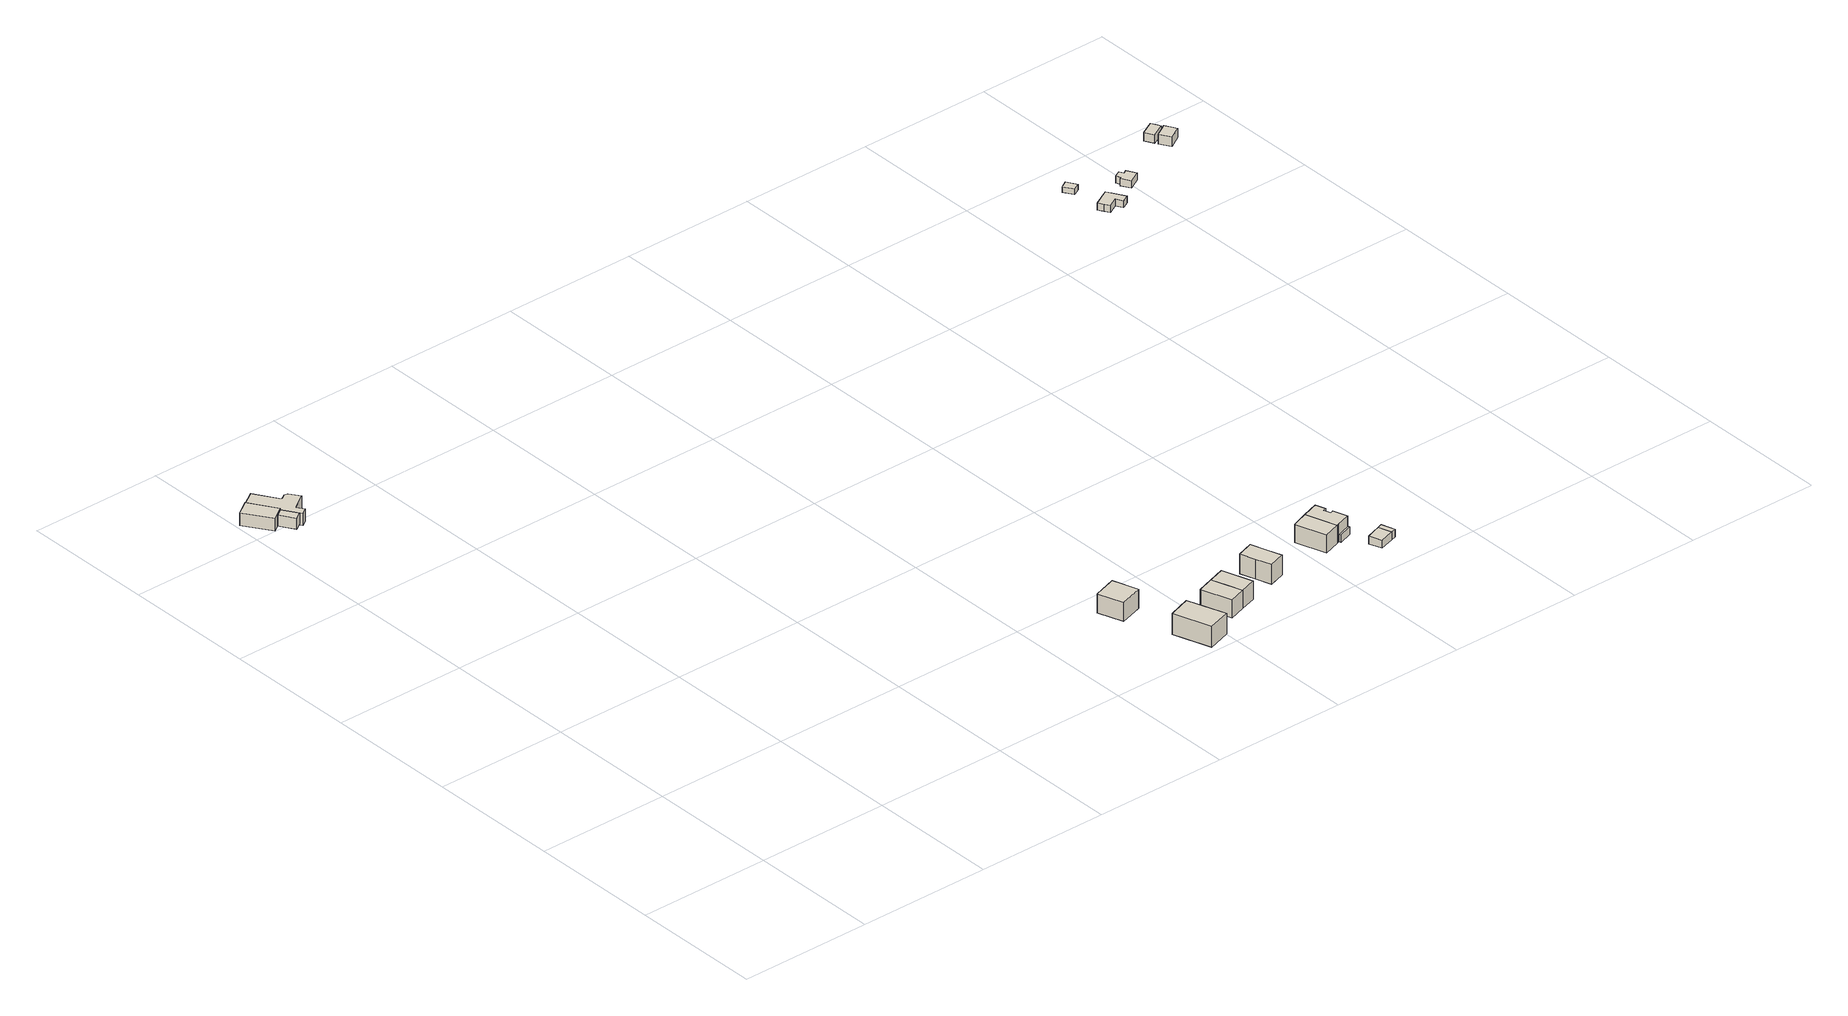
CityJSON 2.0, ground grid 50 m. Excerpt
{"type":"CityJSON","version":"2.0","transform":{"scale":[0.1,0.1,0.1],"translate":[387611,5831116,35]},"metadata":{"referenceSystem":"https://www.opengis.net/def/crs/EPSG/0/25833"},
"CityObjects":{
"building1":{"type":"Building","attributes":{"Gemeindeschluessel":"11000012","function":"31001_1010"},"address":[{"country":"Germany","locality":"Berlin","thoroughfareNumber":"30","thoroughfareName":"Im Wiesenbusch"}],"children":["building1-1","building1-2"]},
"building1-1":{"type":"BuildingPart","attributes":{"BezugspunktDach":"2200","measuredHeight":5.44,"storeysAboveGround":1},"parents":["building1"],"geometry":[{"type":"Solid","lod":"1","boundaries":[[[[0,1,2,3]],[[4,5,6,7]],[[4,7,3,2]],[[5,4,2,1]],[[6,5,1,0],[8,9,10,5]],[[7,6,0,3]],[[9,8,5,10]]]]}]},
"building1-2":{"type":"BuildingPart","attributes":{"BezugspunktDach":"2200","measuredHeight":4.15,"storeysAboveGround":1},"parents":["building1"],"geometry":[{"type":"MultiSurface","lod":"1","boundaries":[[[11,12,10,9]],[[5,13,14,8]],[[13,5,10,12]],[[14,13,12,11]],[[8,14,11,9]],[[5,15,8,9,10,16]]]}]},
"building2":{"type":"Building","attributes":{"Gemeindeschluessel":"11000012","BezugspunktDach":"2200","function":"31001_1010","measuredHeight":4.74,"storeysAboveGround":1},"address":[{"country":"Germany","locality":"Berlin","thoroughfareNumber":"32","thoroughfareName":"Im Wiesenbusch"}],"geometry":[{"type":"Solid","lod":"1","boundaries":[[[[17,18,19,20,21,22,23,24,25]],[[26,27,28,29,30,31,32,33,34]],[[26,34,25,24]],[[27,26,24,23]],[[28,27,23,22]],[[29,28,22,21]],[[30,29,21,20]],[[31,30,20,19]],[[32,31,19,18]],[[33,32,18,17]],[[34,33,17,25]]]]}]},
"building3":{"type":"Building","attributes":{"Gemeindeschluessel":"11000012","BezugspunktDach":"2200","function":"31001_1010","measuredHeight":10.05,"storeysAboveGround":1},"address":[{"country":"Germany","locality":"Berlin","thoroughfareNumber":"203B","thoroughfareName":"Zehntwerderweg"}],"geometry":[{"type":"Solid","lod":"1","boundaries":[[[[35,36,37,38]],[[39,40,41,42]],[[39,42,38,37]],[[40,39,37,36]],[[41,40,36,35]],[[42,41,35,38]]]]}]},
"building4":{"type":"Building","attributes":{"Gemeindeschluessel":"11000012","BezugspunktDach":"2200","function":"31001_1010","measuredHeight":11.34,"storeysAboveGround":2},"address":[{"country":"Germany","locality":"Berlin","thoroughfareNumber":"203A","thoroughfareName":"Zehntwerderweg"}],"geometry":[{"type":"Solid","lod":"1","boundaries":[[[[43,44,45,46,47]],[[48,49,50,51,52]],[[48,52,47,46]],[[49,48,46,45]],[[50,49,45,44]],[[51,50,44,43]],[[52,51,43,47]]]]}]},
"building5":{"type":"Building","attributes":{"Gemeindeschluessel":"11000012","BezugspunktDach":"2200","function":"31001_1010","measuredHeight":9.76,"storeysAboveGround":2},"address":[{"country":"Germany","locality":"Berlin","thoroughfareNumber":"203C","thoroughfareName":"Zehntwerderweg"}],"geometry":[{"type":"Solid","lod":"1","boundaries":[[[[53,54,55,56,57]],[[58,59,60,61,62]],[[58,62,57,56]],[[59,58,56,55]],[[60,59,55,54]],[[61,60,54,53]],[[62,61,53,57]]]]}]},
"building6":{"type":"Building","attributes":{"Gemeindeschluessel":"11000012","BezugspunktDach":"2200","function":"31001_1010","measuredHeight":9.75,"storeysAboveGround":2},"address":[{"country":"Germany","locality":"Berlin","thoroughfareNumber":"207A","thoroughfareName":"Zehntwerderweg"}],"geometry":[{"type":"Solid","lod":"1","boundaries":[[[[54,63,64,56]],[[65,66,60,58]],[[65,58,56,64]],[[66,65,64,63]],[[60,66,63,54]],[[58,60,54,56]]]]}]},
"building7":{"type":"Building","attributes":{"Gemeindeschluessel":"11000012","BezugspunktDach":"2200","function":"31001_1010","measuredHeight":10.3,"storeysAboveGround":2},"address":[{"country":"Germany","locality":"Berlin","thoroughfareNumber":"207B","thoroughfareName":"Zehntwerderweg"}],"geometry":[{"type":"Solid","lod":"1","boundaries":[[[[67,68,69,70,71,72]],[[73,74,75,76,77,78]],[[73,78,72,71]],[[74,73,71,70]],[[75,74,70,69]],[[76,75,69,68]],[[77,76,68,67]],[[78,77,67,72]]]]}]},
"building8":{"type":"Building","attributes":{"Gemeindeschluessel":"11000012","BezugspunktDach":"2200","function":"31001_1010","measuredHeight":10.03,"storeysAboveGround":2},"address":[{"country":"Germany","locality":"Berlin","thoroughfareNumber":"211A","thoroughfareName":"Zehntwerderweg"}],"geometry":[{"type":"Solid","lod":"1","boundaries":[[[[79,80,81,82,83]],[[84,85,86,87,88]],[[84,88,83,82]],[[85,84,82,81]],[[86,85,81,80]],[[87,86,80,79]],[[88,87,79,83]]]]}]},
"building9":{"type":"Building","attributes":{"Gemeindeschluessel":"11000012","BezugspunktDach":"2200","function":"51009_1610","measuredHeight":4.5,"storeysAboveGround":0},"address":[{"country":"Germany","locality":"Berlin"}],"geometry":[{"type":"Solid","lod":"1","boundaries":[[[[89,90,91,92]],[[93,94,95,96]],[[93,96,92,91]],[[94,93,91,90]],[[95,94,90,89]],[[96,95,89,92]]]]}]},
"building10":{"type":"Building","attributes":{"Gemeindeschluessel":"11000012","BezugspunktDach":"2200","function":"31001_1010","measuredHeight":9.93,"storeysAboveGround":2},"address":[{"country":"Germany","locality":"Berlin","thoroughfareNumber":"211B","thoroughfareName":"Zehntwerderweg"}],"geometry":[{"type":"Solid","lod":"1","boundaries":[[[[81,80,97,98,99,100,101,102,103,104,82]],[[105,106,107,108,109,110,111,112,113,114,115]],[[105,115,82,104]],[[106,105,104,103]],[[107,106,103,102]],[[108,107,102,101]],[[109,108,101,100]],[[110,109,100,99]],[[111,110,99,98]],[[112,111,98,97]],[[113,112,97,80]],[[114,113,80,81]],[[115,114,81,82]]]]}]},
"building11":{"type":"Building","attributes":{"Gemeindeschluessel":"11000012","BezugspunktDach":"2200","function":"51009_1610","measuredHeight":2.83,"storeysAboveGround":0},"address":[{"country":"Germany","locality":"Berlin"}],"geometry":[{"type":"Solid","lod":"1","boundaries":[[[[116,117,118,119]],[[120,121,122,123]],[[120,123,119,118]],[[121,120,118,117]],[[122,121,117,116]],[[123,122,116,119]]]]}]},
"building12":{"type":"Building","attributes":{"Gemeindeschluessel":"11000012","BezugspunktDach":"2200","function":"51009_1610","measuredHeight":3,"storeysAboveGround":0},"address":[{"country":"Germany","locality":"Berlin"}],"geometry":[{"type":"Solid","lod":"1","boundaries":[[[[124,125,126,127]],[[128,129,130,131]],[[128,131,127,126]],[[129,128,126,125]],[[130,129,125,124]],[[131,130,124,127]]]]}]},
"building13":{"type":"Building","attributes":{"Gemeindeschluessel":"11000012","BezugspunktDach":"2200","function":"51009_1610","measuredHeight":3.02,"storeysAboveGround":0},"address":[{"country":"Germany","locality":"Berlin"}],"geometry":[{"type":"Solid","lod":"1","boundaries":[[[[132,133,134,135]],[[136,137,138,139]],[[136,139,135,134]],[[137,136,134,133]],[[138,137,133,132]],[[139,138,132,135]]]]}]},
"building14":{"type":"Building","attributes":{"Gemeindeschluessel":"11000012","BezugspunktDach":"2200","function":"31001_2723","measuredHeight":2.99,"storeysAboveGround":1},"address":[{"country":"Germany","locality":"Berlin","thoroughfareNumber":"211B (1)","thoroughfareName":"Zehntwerderweg"}],"geometry":[{"type":"Solid","lod":"1","boundaries":[[[[133,140,141,134]],[[142,143,137,136]],[[142,136,134,141]],[[143,142,141,140]],[[137,143,140,133]],[[136,137,133,134]]]]}]},
"building15":{"type":"Building","attributes":{"Gemeindeschluessel":"11000012","BezugspunktDach":"2200","function":"31001_1312","measuredHeight":4.23,"storeysAboveGround":1},"address":[{"country":"Germany","locality":"Berlin","thoroughfareNumber":"6","thoroughfareName":"Deilingeweg"}],"geometry":[{"type":"Solid","lod":"1","boundaries":[[[[144,145,146,147,148,149,150,151]],[[152,153,154,155,156,157,158,159]],[[152,159,151,150]],[[153,152,150,149]],[[154,153,149,148]],[[155,154,148,147]],[[156,155,147,146]],[[157,156,146,145]],[[158,157,145,144]],[[159,158,144,151]]]]}]},
"building16":{"type":"Building","attributes":{"Gemeindeschluessel":"11000012","BezugspunktDach":"2200","function":"31001_2723","measuredHeight":2.04,"storeysAboveGround":1},"address":[{"country":"Germany","locality":"Berlin","thoroughfareNumber":"6 (1)","thoroughfareName":"Deilingeweg"}],"geometry":[{"type":"Solid","lod":"1","boundaries":[[[[160,161,162,163]],[[164,165,166,167]],[[164,167,163,162]],[[165,164,162,161]],[[166,165,161,160]],[[167,166,160,163]]]]}]},
"building17":{"type":"Building","attributes":{"Gemeindeschluessel":"11000012","BezugspunktDach":"2200","function":"31001_1312","measuredHeight":2.72,"storeysAboveGround":1},"address":[{"country":"Germany","locality":"Berlin","thoroughfareNumber":"7","thoroughfareName":"Deilingeweg"}],"geometry":[{"type":"Solid","lod":"1","boundaries":[[[[168,169,170,171,172,173,174,175]],[[176,177,178,179,180,181,182,183]],[[176,183,175,174]],[[177,176,174,173]],[[178,177,173,172]],[[179,178,172,171]],[[180,179,171,170]],[[181,180,170,169]],[[182,181,169,168]],[[183,182,168,175]]]]}]},
"building18":{"type":"Building","attributes":{"Gemeindeschluessel":"11000012","BezugspunktDach":"2200","function":"31001_2723","measuredHeight":3.62,"storeysAboveGround":1},"address":[{"country":"Germany","locality":"Berlin","thoroughfareNumber":"9 (1)","thoroughfareName":"Deilingeweg"}],"geometry":[{"type":"Solid","lod":"1","boundaries":[[[[184,185,186,187,188]],[[189,190,191,192,193]],[[189,193,188,187]],[[190,189,187,186]],[[191,190,186,185]],[[192,191,185,184]],[[193,192,184,188]]]]}]},
"building19":{"type":"Building","attributes":{"Gemeindeschluessel":"11000012","BezugspunktDach":"2200","function":"31001_1312","measuredHeight":4.24,"storeysAboveGround":1},"address":[{"country":"Germany","locality":"Berlin","thoroughfareNumber":"9","thoroughfareName":"Deilingeweg"}],"geometry":[{"type":"Solid","lod":"1","boundaries":[[[[194,195,196,197,198]],[[199,200,201,202,203]],[[199,203,198,197]],[[200,199,197,196]],[[201,200,196,195]],[[202,201,195,194]],[[203,202,194,198]]]]}]}
},
"vertices":[
[72,2493,57],[124,2529,57],[61,2628,57],[8,2593,57],[61,2628,9],[124,2529,9],[72,2493,9],[8,2593,9],[98,2510,9],[98,2510,51],[124,2529,51],
[133,2456,51],[160,2473,51],[160,2473,9],[133,2456,9],[117,2524,9],[124,2529,30],
[166,2463,53],[188,2479,53],[170,2506,53],[229,2544,53],[203,2583,53],[190,2586,53],[169,2572,53],[113,2661,53],[61,2628,53],[113,2661,6],[169,2572,6],[190,2586,6],[203,2583,6],[229,2544,6],[170,2506,6],[188,2479,6],[166,2463,6],[61,2628,6],
[1801,323,75],[1887,351,75],[1856,445,75],[1769,417,75],[1856,445,2],[1887,351,2],[1801,323,2],[1769,417,2],
[1905,10,92],[1992,38,92],[1967,109,92],[1943,180,92],[1858,151,92],[1943,180,13],[1967,109,13],[1992,38,13],[1905,10,13],[1858,151,13],
[2063,94,86],[2126,115,86],[2107,172,86],[2088,229,86],[2026,208,86],[2088,229,17],[2107,172,17],[2126,115,17],[2063,94,17],[2026,208,17],
[2187,135,86],[2150,249,86],[2150,249,17],[2187,135,17],
[2275,226,88],[2293,169,88],[2356,189,88],[2337,246,88],[2319,304,88],[2256,283,88],[2319,304,13],[2337,246,13],[2356,189,13],[2293,169,13],[2275,226,13],[2256,283,13],
[2541,185,90],[2603,206,90],[2584,264,90],[2565,322,90],[2503,300,90],[2565,322,20],[2584,264,20],[2603,206,20],[2541,185,20],[2503,300,20],
[2565,322,67],[2627,343,67],[2624,351,67],[2562,330,67],[2624,351,22],[2627,343,22],[2565,322,22],[2562,330,22],
[2611,209,90],[2664,227,90],[2647,280,90],[2636,276,90],[2634,281,90],[2627,302,90],[2639,306,90],[2627,343,90],[2627,343,21],[2639,306,21],[2627,302,21],[2634,281,21],[2636,276,21],[2647,280,21],[2664,227,21],[2611,209,21],[2603,206,21],[2584,264,21],[2565,322,21],
[2614,200,51],[2667,219,51],[2664,227,51],[2611,209,51],[2664,227,23],[2667,219,23],[2614,200,23],[2611,209,23],
[2636,276,52],[2647,280,52],[2639,306,52],[2627,302,52],[2639,306,22],[2647,280,22],[2636,276,22],[2627,302,22],
[2694,91,51],[2749,108,51],[2734,158,51],[2677,138,51],[2734,158,21],[2749,108,21],[2694,91,21],[2677,138,21],
[2768,114,51],[2752,164,51],[2752,164,21],[2768,114,21],
[3330,2206,32],[3341,2187,32],[3377,2207,32],[3392,2182,32],[3418,2196,32],[3392,2242,32],[3381,2261,32],[3318,2226,32],[3381,2261,6],[3392,2242,6],[3418,2196,6],[3392,2182,6],[3377,2207,6],[3341,2187,6],[3330,2206,6],[3318,2226,6],
[3327,2347,23],[3353,2362,23],[3331,2399,23],[3305,2384,23],[3331,2399,2],[3353,2362,2],[3327,2347,2],[3305,2384,2],
[3475,2292,33],[3467,2288,33],[3486,2253,33],[3531,2277,33],[3512,2312,33],[3499,2305,33],[3490,2322,33],[3466,2309,33],[3490,2322,6],[3499,2305,6],[3512,2312,6],[3531,2277,6],[3486,2253,6],[3467,2288,6],[3475,2292,6],[3466,2309,6],
[3719,2410,35],[3769,2437,35],[3761,2454,35],[3752,2471,35],[3701,2444,35],[3752,2471,3],[3761,2454,3],[3769,2437,3],[3719,2410,3],[3701,2444,3],
[3747,2358,40],[3795,2386,40],[3783,2407,40],[3771,2427,40],[3723,2399,40],[3771,2427,4],[3783,2407,4],[3795,2386,4],[3747,2358,4],[3723,2399,4]
]}
